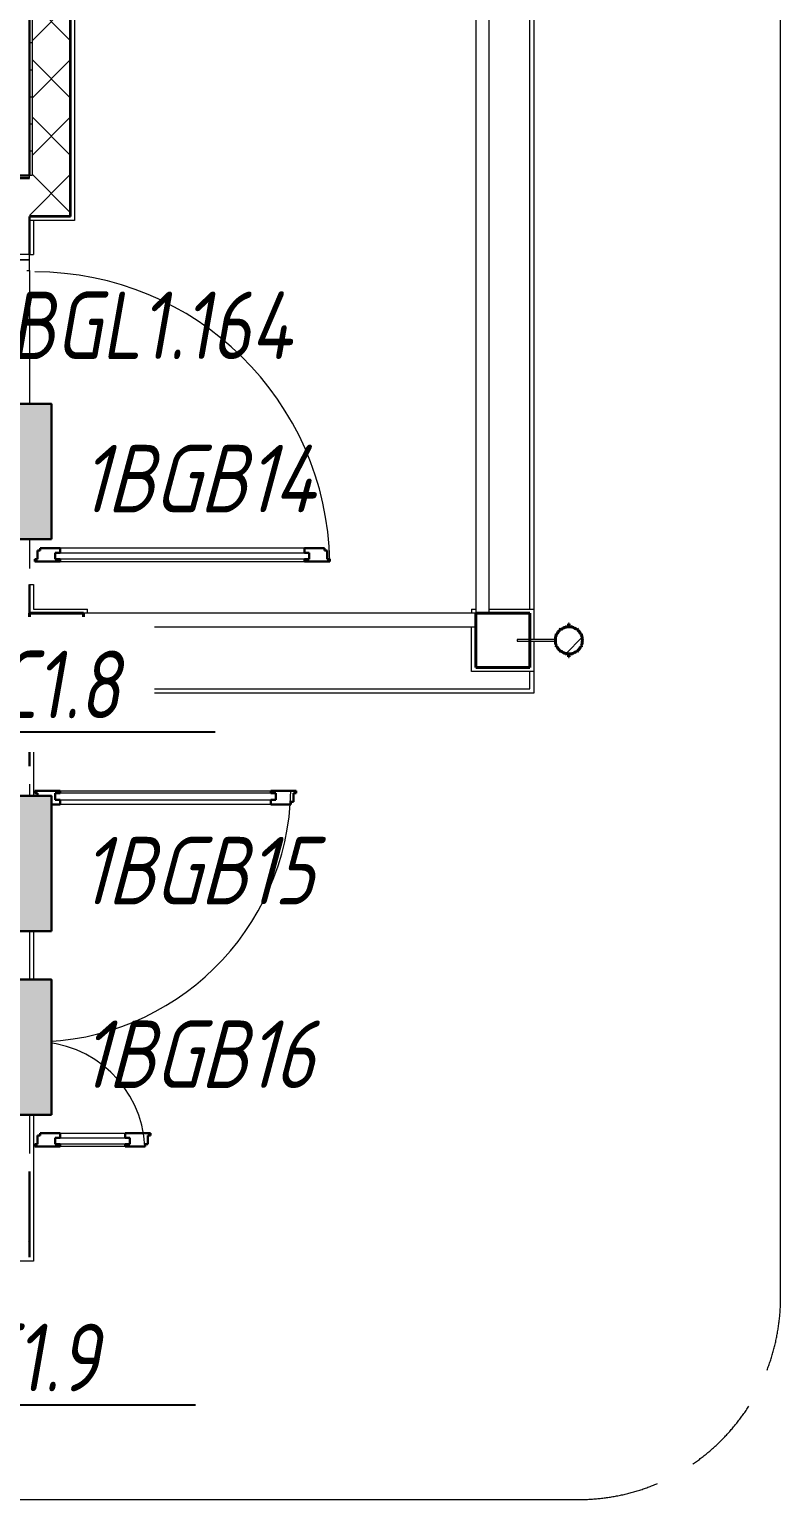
# Model space of a CAD drawing. Header units: millimetres. Extents: x -259793 to 1187961, y -549744 to 43070.
# Drawn here: x -4306 to -1525, y 10008 to 15446 of the extents above; entities that cross this region are included whole.
import ezdxf
from ezdxf import colors
from ezdxf.entities.mleader import LeaderData, LeaderLine
from ezdxf.enums import TextEntityAlignment as Align
from ezdxf.math import Vec2, Vec3

# ---------------------------------------------------------------- set-up
doc = ezdxf.new("R2010")
doc.units = ezdxf.units.MM
doc.linetypes.add('ADSK_Сверху', pattern=[450, 300, -150])
for name, color, linetype, lineweight in [('RC-Выноски', 7, 'Continuous', 0), ('RC-Извещатели_охранные', 5, 'Continuous', 30), ('Двери', 252, 'Continuous', 9), ('Линии', 7, 'Continuous', 9), ('Несущие колонны', 252, 'Continuous', 18), ('Обобщенные модели', 252, 'Continuous', 18), ('Ограждение', 252, 'Continuous', 9), ('Перекрытие', 252, 'Continuous', 18), ('Стены внутренние', 7, 'Continuous', 18), ('Стены наружные', 7, 'Continuous', 18), ('Стены штриховка', 7, 'Continuous', 9)]:
    doc.layers.add(name, color=color, linetype=linetype, lineweight=lineweight)
doc.layers.add('RC-Позиционные_обозначения', color=7, linetype='Continuous')
doc.layers.add('Двери открывание', color=7, linetype='Continuous', lineweight=9, true_color=0xc0c0c0)
doc.styles.add('RubezhCAD', font='', dxfattribs={"oblique": 10})
doc.styles.get("Standard").update_dxf_attribs({"font": ''})
doc.styles.get('RubezhCAD').set_extended_font_data('GOST type A')
doc.styles.get('Standard').set_extended_font_data('GOST type B')

# ---------------------------------------------------------------- blocks, each defined once
blk = doc.blocks.new('RC-UGO-IOM-02')
at = {"layer": 'RC-Извещатели_охранные'}
blk.add_point((0, 0), dxfattribs=at)
blk.add_attdef('PSTN', text='', height=2.5, dxfattribs=at).set_placement((0.977, 2.603), align=Align.BOTTOM_LEFT)
blk.add_wipeout([(2.5, -2.5), (2.5, 2.5), (-2.5, 2.5), (-2.5, -2.5)]).dxf.layer = 'RC-Извещатели_охранные'
blk.add_wipeout([(-2.5, -2.5), (-2.5, 2.5), (2.5, 2.5), (2.5, -2.5)]).dxf.layer = 'RC-Извещатели_охранные'
h = blk.add_hatch(color=256, dxfattribs=at)
h.dxf.hatch_style = 1
h.paths.add_polyline_path([(2.5, 0.8), (2.5, 2.506), (-2.5, 2.499), (-2.5, 0.8)])
h = blk.add_hatch(color=256, dxfattribs=at)
h.dxf.hatch_style = 1
h.paths.add_polyline_path([(2.5, -2.5), (2.5, -0.794), (-2.5, -0.801), (-2.5, -2.5)])
blk.add_lwpolyline([(-2.5, -2.5), (2.5, -2.5), (2.5, 2.5), (-2.5, 2.5)], close=True, dxfattribs=at)
blk = doc.blocks.new('RC-UGO-IOPPA-01')
at = {"layer": 'RC-Извещатели_охранные'}
blk.add_attdef('PSTN', text='', height=2.5, dxfattribs=at).set_placement((0.977, 2.603), align=Align.BOTTOM_LEFT)
blk.add_wipeout([(2.5, -2.5), (2.5, 2.5), (-2.5, 2.5), (-2.5, -2.5)]).dxf.layer = 'RC-Извещатели_охранные'
blk.add_wipeout([(-2.5, -2.5), (-2.5, 2.5), (2.5, 2.5), (2.5, -2.5)]).dxf.layer = 'RC-Извещатели_охранные'
h = blk.add_hatch(color=256, dxfattribs=at)
h.dxf.hatch_style = 1
h.paths.add_polyline_path([(2.5, -2.5), (2.5, 2.5), (0, 0)])
blk.add_lwpolyline([(-2.5, -2.5), (2.5, -2.5), (2.5, 2.5), (-2.5, 2.5)], close=True, dxfattribs=at)
blk = doc.blocks.new('1 этаж')
at = {"layer": 'Обобщенные модели', "lineweight": 9, "true_color": 0x636466}
h = blk.add_hatch(dxfattribs=at)
h.set_pattern_fill('FP_22', color=251, angle=180, style=0, pattern_type=2)
h.set_pattern_definition([(45, (-32119.82, 96), (-106.066, 106.066), [])])
h.paths.add_polyline_path([(-2308.8, 13136.3), (-2299.3, 13137.5), (-2315.3, 13137.1)])
h.paths.add_polyline_path([(-2297.1, 13137.8), (-2295.3, 13138.2), (-2282.8, 13143.7), (-2283.8, 13144.2), (-2296.7, 13138)])
h.paths.add_polyline_path([(-2276.5, 13148.5), (-2270.7, 13154.4), (-2274.6, 13150.9)])
h.paths.add_polyline_path([(-2258.8, 13186.3), (-2260.7, 13199.6), (-2261.8, 13199.2), (-2260.5, 13193.7)])
h.paths.add_polyline_path([(-2263.3, 13166.6), (-2260.2, 13175.7), (-2260.5, 13178.8), (-2261.9, 13172.8)])
h.paths.add_polyline_path([(-2358.8, 13186.3), (-2356.9, 13199.6), (-2357.1, 13199.2), (-2358.7, 13187.1)])
h.paths.add_polyline_path([(-2354.3, 13166.6), (-2357.4, 13175.7), (-2356.9, 13172.8), (-2355.1, 13168.6)])
h.paths.add_polyline_path([(-2264.5, 13208.9), (-2266.3, 13212.3), (-2265.5, 13210.2)])
h.paths.add_polyline_path([(-2279.5, 13226.3), (-2283.8, 13229.6), (-2283.8, 13228.3), (-2282.8, 13227.9)])
h.paths.add_polyline_path([(-2318.3, 13235), (-2307.4, 13236.1), (-2308.8, 13236.3), (-2315.3, 13235.4)])
h = blk.add_hatch(dxfattribs=at)
h.set_pattern_fill('FP_21', color=251, style=0, pattern_type=2)
h.set_pattern_definition([(45, (-32119.82, 96), (-106.066, 106.066), [])])
h.paths.add_polyline_path([(-2299.3, 13137.5), (-2295.3, 13138.6), (-2276.5, 13148.5), (-2263.3, 13166.6), (-2258.8, 13186.3), (-2264.5, 13208.9), (-2279.5, 13226.3), (-2299.3, 13235), (-2321.7, 13234.1), (-2341.1, 13224), (-2354.3, 13205.9), (-2358.8, 13186.3), (-2353.1, 13163.6), (-2338.1, 13146.3), (-2318.3, 13137.5), (-2308.8, 13137.5)])
at = {"layer": 'Двери', "color": 251, "true_color": 0x636466}
for p, q in [((-4305.8, 14613.3), (-4355.8, 14613.3)), ((-4355.8, 14593.3), (-4305.8, 14593.3)), ((-4305.8, 14593.3), (-4355.8, 14593.3)), ((-4305.8, 14593.3), (-4305.8, 14613.3)), ((-4305.8, 14554.3), (-4305.8, 14593.3)), ((-4314.8, 14554.3), (-4305.8, 14554.3)), ((-4209.8, 13510.3), (-3269.8, 13510.3)), ((-4209.8, 13486.3), (-4209.8, 13510.3)), ((-3287.8, 13527.3), (-4191.8, 13527.3)), ((-3269.8, 13510.3), (-3269.8, 13486.3)), ((-3269.8, 13486.3), (-4209.8, 13486.3)), ((-4191.8, 13477.3), (-3287.8, 13477.3)), ((-4209.8, 12620.3), (-4209.8, 12596.3)), ((-3393.8, 12620.3), (-4209.8, 12620.3)), ((-4191.8, 12629.3), (-3411.8, 12629.3)), ((-3393.8, 12596.3), (-3393.8, 12620.3)), ((-4209.8, 12596.3), (-3393.8, 12596.3)), ((-3411.8, 12579.3), (-4191.8, 12579.3)), ((-4209.8, 11346.3), (-3933.8, 11346.3)), ((-4209.8, 11322.3), (-4209.8, 11346.3)), ((-3933.8, 11322.3), (-4209.8, 11322.3)), ((-4191.8, 11363.3), (-3951.8, 11363.3)), ((-3951.8, 11313.3), (-4191.8, 11313.3)), ((-3933.8, 11346.3), (-3933.8, 11322.3))]:
    blk.add_line(p, q, dxfattribs=at)
at = {"layer": 'Двери', "color": 251, "lineweight": 30, "true_color": 0x636466}
for p, q in [((-4275.8, 13518.3), (-4275.8, 13486.3)), ((-4265.8, 13518.3), (-4275.8, 13518.3)), ((-4191.8, 13527.3), (-4265.8, 13527.3)), ((-4265.8, 13527.3), (-4265.8, 13518.3)), ((-4191.8, 13510.3), (-4209.8, 13510.3)), ((-4209.8, 13510.3), (-4209.8, 13486.3)), ((-4191.8, 13527.3), (-4191.8, 13510.3)), ((-3213.8, 13527.3), (-3287.8, 13527.3)), ((-3287.8, 13527.3), (-3287.8, 13510.3)), ((-3287.8, 13510.3), (-3269.8, 13510.3)), ((-3269.8, 13510.3), (-3269.8, 13486.3)), ((-3213.8, 13518.3), (-3213.8, 13527.3)), ((-3203.8, 13518.3), (-3213.8, 13518.3)), ((-3203.8, 13486.3), (-3203.8, 13518.3)), ((-4275.8, 13486.3), (-4285.8, 13486.3)), ((-4285.8, 13486.3), (-4285.8, 13477.3)), ((-4285.8, 13477.3), (-4191.8, 13477.3)), ((-4209.8, 13486.3), (-4191.8, 13486.3)), ((-4191.8, 13486.3), (-4191.8, 13477.3)), ((-3287.8, 13486.3), (-3287.8, 13477.3)), ((-3269.8, 13486.3), (-3287.8, 13486.3)), ((-3287.8, 13477.3), (-3193.8, 13477.3)), ((-3193.8, 13486.3), (-3203.8, 13486.3)), ((-3193.8, 13477.3), (-3193.8, 13486.3)), ((-4285.8, 12629.3), (-4191.8, 12629.3)), ((-4285.8, 12620.3), (-4285.8, 12629.3)), ((-4275.8, 12620.3), (-4285.8, 12620.3)), ((-4275.8, 12588.3), (-4275.8, 12620.3)), ((-4209.8, 12620.3), (-4191.8, 12620.3)), ((-4209.8, 12596.3), (-4209.8, 12620.3)), ((-4191.8, 12620.3), (-4191.8, 12629.3)), ((-3411.8, 12629.3), (-3317.8, 12629.3)), ((-3411.8, 12620.3), (-3411.8, 12629.3)), ((-3393.8, 12620.3), (-3411.8, 12620.3)), ((-3393.8, 12596.3), (-3393.8, 12620.3)), ((-3327.8, 12620.3), (-3327.8, 12588.3)), ((-3317.8, 12620.3), (-3327.8, 12620.3)), ((-3317.8, 12629.3), (-3317.8, 12620.3)), ((-4265.8, 12588.3), (-4275.8, 12588.3)), ((-4265.8, 12579.3), (-4265.8, 12588.3)), ((-4191.8, 12579.3), (-4265.8, 12579.3)), ((-4191.8, 12596.3), (-4209.8, 12596.3)), ((-4191.8, 12579.3), (-4191.8, 12596.3)), ((-3411.8, 12596.3), (-3393.8, 12596.3)), ((-3411.8, 12579.3), (-3411.8, 12596.3)), ((-3337.8, 12579.3), (-3411.8, 12579.3)), ((-3337.8, 12588.3), (-3337.8, 12579.3)), ((-3327.8, 12588.3), (-3337.8, 12588.3)), ((-4285.8, 11322.3), (-4275.8, 11322.3)), ((-4285.8, 11313.3), (-4285.8, 11322.3)), ((-4191.8, 11313.3), (-4285.8, 11313.3)), ((-4275.8, 11322.3), (-4275.8, 11354.3)), ((-4275.8, 11354.3), (-4265.8, 11354.3)), ((-4265.8, 11363.3), (-4191.8, 11363.3)), ((-4265.8, 11354.3), (-4265.8, 11363.3)), ((-4191.8, 11346.3), (-4209.8, 11346.3)), ((-4209.8, 11346.3), (-4209.8, 11322.3)), ((-4209.8, 11322.3), (-4191.8, 11322.3)), ((-4191.8, 11363.3), (-4191.8, 11346.3)), ((-4191.8, 11322.3), (-4191.8, 11313.3)), ((-3951.8, 11363.3), (-3857.8, 11363.3)), ((-3951.8, 11363.3), (-3951.8, 11346.3)), ((-3951.8, 11346.3), (-3933.8, 11346.3)), ((-3951.8, 11322.3), (-3951.8, 11313.3)), ((-3933.8, 11322.3), (-3951.8, 11322.3)), ((-3877.8, 11313.3), (-3951.8, 11313.3)), ((-3933.8, 11346.3), (-3933.8, 11322.3)), ((-3877.8, 11322.3), (-3877.8, 11313.3)), ((-3867.8, 11322.3), (-3877.8, 11322.3)), ((-3867.8, 11354.3), (-3867.8, 11322.3)), ((-3857.8, 11354.3), (-3867.8, 11354.3)), ((-3857.8, 11363.3), (-3857.8, 11354.3))]:
    blk.add_line(p, q, dxfattribs=at)
at = {"layer": 'Двери открывание', "color": 251, "true_color": 0x636466}
for centre, radius, start, end in [((-4285.8, 13457.3), 1092, 1.0494, 90), ((-4285.8, 12649.3), 948, 270, 358.7911), ((-4285.8, 11293.3), 408, 2.8097, 90)]:
    blk.add_arc(centre, radius, start, end, dxfattribs=at)
at = {"layer": 'Линии', "color": 251, "linetype": 'ADSK_Сверху', "ltscale": 100, "true_color": 0x636466}
for p, q in [((-1525.1, 10756.3), (-1525.1, 25558.3)), ((-8505.8, 10007.5), (-2273.8, 10007.5))]:
    blk.add_line(p, q, dxfattribs=at)
at = {"layer": 'Линии', "color": 251, "linetype": 'ADSK_Сверху', "true_color": 0x636466}
blk.add_arc((-2273.8, 10756.3), 748.7, 270, 0, dxfattribs=at)
at = {"layer": 'Несущие колонны', "color": 251, "lineweight": 40, "true_color": 0x636466}
for p, q in [((-4105.8, 13286.3), (-4305.8, 13286.3)), ((-4305.8, 13286.3), (-4305.8, 13086.3)), ((-4305.8, 13286.3), (-4105.8, 13286.3)), ((-4305.8, 13086.3), (-4305.8, 13286.3)), ((-4105.8, 13086.3), (-4105.8, 13286.3)), ((-4105.8, 13286.3), (-4105.8, 13086.3)), ((-2453.8, 13286.3), (-2653.8, 13286.3)), ((-2653.8, 13286.3), (-2653.8, 13086.3)), ((-2653.8, 13286.3), (-2453.8, 13286.3)), ((-2653.8, 13086.3), (-2653.8, 13286.3)), ((-2453.8, 13086.3), (-2453.8, 13286.3)), ((-2453.8, 13286.3), (-2453.8, 13189.1)), ((-2453.8, 13183.6), (-2453.8, 13086.3)), ((-4305.8, 13086.3), (-4105.8, 13086.3)), ((-4105.8, 13086.3), (-4305.8, 13086.3)), ((-2653.8, 13086.3), (-2453.8, 13086.3)), ((-2453.8, 13086.3), (-2653.8, 13086.3))]:
    blk.add_line(p, q, dxfattribs=at)
at = {"layer": 'Обобщенные модели', "color": 251, "true_color": 0x636466}
for p, q in [((-2307.8, 13248.3), (-2309.8, 13248.3)), ((-2309.8, 13248.3), (-2309.8, 13247.9)), ((-2307.8, 13248.3), (-2309.8, 13248.3)), ((-2309.8, 13248.3), (-2309.8, 13247.9)), ((-2307.8, 13248.3), (-2309.8, 13248.3)), ((-2309.8, 13248.3), (-2309.8, 13238.3)), ((-2309.8, 13236.3), (-2309.8, 13238.3)), ((-2307.8, 13236.3), (-2309.8, 13236.3)), ((-2307.8, 13247.9), (-2307.8, 13248.3)), ((-2307.8, 13247.9), (-2307.8, 13248.3)), ((-2307.8, 13238.3), (-2307.8, 13248.3)), ((-2307.8, 13238.3), (-2307.8, 13236.3)), ((-2360.8, 13189.6), (-2500.8, 13189.6)), ((-2500.8, 13189.6), (-2500.8, 13183)), ((-2500.8, 13183), (-2360.8, 13183)), ((-2360.8, 13187.1), (-2360.8, 13189.6)), ((-2360.8, 13183), (-2360.8, 13185.4)), ((-2309.8, 13134.3), (-2309.8, 13136.3)), ((-2309.8, 13136.3), (-2307.8, 13136.3)), ((-2309.8, 13134.3), (-2309.8, 13124.3)), ((-2309.8, 13124.6), (-2309.8, 13124.3)), ((-2309.8, 13124.6), (-2309.8, 13124.3)), ((-2309.8, 13124.3), (-2307.8, 13124.3)), ((-2309.8, 13124.3), (-2307.8, 13124.3)), ((-2309.8, 13124.3), (-2307.8, 13124.3)), ((-2307.8, 13136.3), (-2307.8, 13134.3)), ((-2307.8, 13124.3), (-2307.8, 13134.3)), ((-2307.8, 13124.3), (-2307.8, 13124.6)), ((-2307.8, 13124.3), (-2307.8, 13124.6))]:
    blk.add_line(p, q, dxfattribs=at)
at = {"layer": 'Обобщенные модели', "color": 251, "lineweight": 40, "true_color": 0x636466}
for p, q in [((-2309.8, 13247.6), (-2309.8, 13238.1)), ((-2307.8, 13247.6), (-2309.8, 13247.6)), ((-2307.8, 13238), (-2307.8, 13247.6)), ((-2309.8, 13134.4), (-2309.8, 13124.9)), ((-2309.8, 13124.9), (-2307.8, 13124.9)), ((-2307.8, 13124.9), (-2307.8, 13134.6))]:
    blk.add_line(p, q, dxfattribs=at)
at = {"layer": 'Обобщенные модели', "color": 251, "true_color": 0x636466}
for radius, start, end in [(52, 0, 180), (50, 0, 180), (52, 180, 0), (50, 180, 0)]:
    blk.add_arc((-2308.8, 13186.3), radius, start, end, dxfattribs=at)
at = {"layer": 'Обобщенные модели', "color": 251, "lineweight": 40, "true_color": 0x636466}
for radius, start, end in [(50, 130.583, 152.8285), (50, 130.583, 152.8285), (52, 126.2008, 130.583), (50, 103.6312, 126.2008), (50, 103.6312, 126.2008), (52, 101.0036, 102.8571), (50, 78.9964, 101.0036), (50, 78.9964, 101.0036), (52, 77.1429, 78.9964), (50, 53.7992, 76.3688), (50, 53.7992, 76.3688), (52, 49.417, 53.7992), (50, 27.1715, 49.417), (50, 27.1715, 49.417), (50, 156.6941, 180), (50, 156.6941, 180), (50, 180, 203.3059), (50, 180, 203.3059), (52, 154.2857, 156.6941), (52, 203.3059, 205.7143), (50, 207.1715, 229.417), (50, 207.1715, 229.417), (50, 310.583, 332.8285), (50, 310.583, 332.8285), (50, 0, 23.3059), (50, 0, 23.3059), (50, 336.6941, 0), (50, 336.6941, 0), (52, 23.3059, 25.7143), (52, 334.2857, 336.6941), (52, 229.417, 233.7992), (50, 233.7992, 256.3688), (50, 233.7992, 256.3688), (52, 257.1429, 258.9964), (50, 258.9964, 281.0036), (50, 258.9964, 281.0036), (52, 281.0036, 282.8571), (50, 283.6312, 306.2008), (50, 283.6312, 306.2008), (52, 306.2008, 310.583)]:
    blk.add_arc((-2308.8, 13186.3), radius, start, end, dxfattribs=at)
at = {"layer": 'Ограждение', "color": 251, "true_color": 0x636466}
for p, q in [((-2653.8, 17806.3), (-2653.8, 13286.3)), ((-2603.8, 13286.3), (-2603.8, 17806.3)), ((-2653.8, 13286.3), (-4105.8, 13286.3)), ((-4105.8, 13236.3), (-2653.8, 13236.3))]:
    blk.add_line(p, q, dxfattribs=at)
at = {"layer": 'Перекрытие', "color": 251, "ltscale": 100, "true_color": 0x636466}
for p, q in [((-2453.8, 13301.3), (-2453.8, 17791.3)), ((-2453.8, 13006.3), (-2453.8, 13071.3))]:
    blk.add_line(p, q, dxfattribs=at)
at = {"layer": 'Стены внутренние', "color": 251, "lineweight": 30, "true_color": 0x636466}
for p, q in [((-4305.8, 14906.3), (-4305.8, 18096.3)), ((-4153.8, 14754.3), (-4153.8, 17806.3)), ((-5610.8, 14906.3), (-4305.8, 14906.3)), ((-4305.8, 14754.3), (-4153.8, 14754.3)), ((-4305.8, 14613.3), (-4305.8, 14754.3)), ((-4305.8, 13286.3), (-4305.8, 13393.3)), ((-4305.8, 12721.3), (-4305.8, 13086.3)), ((-4305.8, 10904.3), (-4305.8, 11221.3))]:
    blk.add_line(p, q, dxfattribs=at)
at = {"layer": 'Стены внутренние', "color": 251, "linetype": 'Continuous', "lineweight": 9, "true_color": 0x636466}
for p, q in [((-4155.8, 15406.9), (-4295.8, 15546.9)), ((-4295.8, 15404.2), (-4155.8, 15544.2)), ((-4155.8, 15194.8), (-4295.8, 15334.8)), ((-4295.8, 15192.1), (-4155.8, 15332.1)), ((-4155.8, 14982.6), (-4295.8, 15122.6)), ((-4295.8, 14980), (-4155.8, 15120)), ((-4153.8, 15167.4), (-4155.8, 15170.9)), ((-4155.8, 15031.2), (-4153.8, 15031.2)), ((-4305.8, 14757.8), (-4155.8, 14907.8)), ((-4155.8, 14770.5), (-4295.8, 14910.5)), ((-4153.8, 14908.6), (-4155.8, 14905.2)), ((-4155.8, 14828), (-4153.8, 14828)), ((-4305.8, 14645.3), (-4307.4, 14642.6)), ((-4305.8, 10960.3), (-4307.8, 10963.7))]:
    blk.add_line(p, q, dxfattribs=at)
at = {"layer": 'Стены внутренние', "color": 251, "true_color": 0x636466}
for p, q in [((-4305.8, 14554.3), (-4305.8, 13452.3)), ((-4305.8, 12654.3), (-4305.8, 11288.3))]:
    blk.add_line(p, q, dxfattribs=at)
at = {"layer": 'Стены наружные', "color": 251, "true_color": 0x636466}
for p, q in [((-2438.8, 23703.6), (-2438.8, 13189.1)), ((-4138.8, 17791.3), (-4138.8, 14739.3)), ((-4138.8, 14739.3), (-4305.8, 14739.3)), ((-4290.8, 14739.3), (-4290.8, 14613.3)), ((-4155.8, 14754.3), (-4153.8, 14754.3)), ((-4305.8, 14613.3), (-4290.8, 14613.3)), ((-4305.8, 13393.3), (-4290.8, 13393.3)), ((-4290.8, 13393.3), (-4290.8, 13301.3)), ((-4290.8, 13301.3), (-4090.8, 13301.3)), ((-4090.8, 13286.3), (-4090.8, 13301.3)), ((-2668.8, 13301.3), (-2653.8, 13301.3)), ((-2668.8, 13301.3), (-2668.8, 13286.3)), ((-2603.8, 13301.3), (-2438.8, 13301.3)), ((-4090.8, 13236.3), (-4090.8, 13071.3)), ((-2668.8, 13071.3), (-2668.8, 13236.3)), ((-2438.8, 13183.6), (-2438.8, 12991.3)), ((-4090.8, 13071.3), (-4305.8, 13071.3)), ((-2438.8, 13071.3), (-2668.8, 13071.3)), ((-4305.8, 13006.3), (-2453.8, 13006.3)), ((-2438.8, 12991.3), (-4290.8, 12991.3)), ((-4290.8, 12991.3), (-4290.8, 10889.3)), ((-4290.8, 10889.3), (-6402.9, 10889.3))]:
    blk.add_line(p, q, dxfattribs=at)
at = {"layer": 'Стены наружные', "color": 251, "linetype": 'Continuous', "lineweight": 9, "true_color": 0x636466}
for p, q in [((-4296, 15396), (-4305.8, 15396)), ((-4295.9, 15296), (-4305.8, 15296)), ((-4295.9, 15196), (-4305.8, 15196)), ((-4295.9, 15096), (-4305.8, 15096)), ((-4295.8, 14996), (-4305.8, 14996))]:
    blk.add_line(p, q, dxfattribs=at)
at = {"layer": 'Стены наружные', "color": 251, "lineweight": 30, "true_color": 0x636466}
blk.add_line((-4557.8, 14896.3), (-4305.8, 14896.3), dxfattribs=at)
at = {"layer": 'Стены штриховка', "color": 251, "true_color": 0x636466}
for p, q in [((-4295.8, 17806.3), (-4295.8, 14906.3)), ((-4155.8, 14754.3), (-4155.8, 17806.3)), ((-4295.8, 14906.3), (-4305.8, 14906.3)), ((-4305.8, 14896.3), (-4305.8, 14906.3)), ((-4153.8, 14756.3), (-4305.8, 14756.3))]:
    blk.add_line(p, q, dxfattribs=at)

msp = doc.modelspace()

# ---------------------------------------------------------------- block references
msp.add_blockref('1 этаж', (0, 0))

# ---------------------------------------------------------------- next in the draw order: block references
at = {"layer": 'RC-Извещатели_охранные'}
ref = msp.add_blockref('RC-UGO-IOPPA-01', (-4885.86861, 14481.14078), dxfattribs=dict(at, xscale=100, yscale=100, zscale=100, rotation=270))
ref.add_attrib('PSTN', '1BGL1.164', dxfattribs={"layer": 'RC-Позиционные_обозначения', "height": 250, "style": 'RubezhCAD', "oblique": 10}).set_placement((-3906.98361, 14151.60042), align=Align.BOTTOM_CENTER)
at = {"layer": 'RC-Извещатели_охранные', "color": 1, "ltscale": 0.01}
ref = msp.add_blockref('RC-UGO-IOM-02', (-4474.09267, 13810.56952), dxfattribs=dict(at, xscale=100, yscale=100, zscale=100, rotation=90))
ref.add_attrib('PSTN', '1BGB14', dxfattribs={"layer": 'RC-Позиционные_обозначения', "height": 250, "style": 'RubezhCAD', "oblique": 15}).set_placement((-3685.60255, 13584.46374), align=Align.BOTTOM_CENTER)
ref = msp.add_blockref('RC-UGO-IOM-02', (-4474.09267, 12360.42517), dxfattribs=dict(at, xscale=100, yscale=100, zscale=100, rotation=90))
ref.add_attrib('PSTN', '1BGB15', dxfattribs={"layer": 'RC-Позиционные_обозначения', "height": 250, "style": 'RubezhCAD', "oblique": 15}).set_placement((-3685.60255, 12134.31939), align=Align.BOTTOM_CENTER)
ref = msp.add_blockref('RC-UGO-IOM-02', (-4474.09267, 11681.10788), dxfattribs=dict(at, xscale=100, yscale=100, zscale=100, rotation=90))
ref.add_attrib('PSTN', '1BGB16', dxfattribs={"layer": 'RC-Позиционные_обозначения', "height": 250, "style": 'RubezhCAD', "oblique": 15}).set_placement((-3685.60255, 11455.0021), align=Align.BOTTOM_CENTER)

# ---------------------------------------------------------------- next in the draw order: leaders
at = {"layer": 'RC-Выноски', "ltscale": 0.01}
ml = msp.add_multileader_mtext('Standard', dxfattribs=at)
ml.set_content('ШС1.8', color=256, style='RubezhCAD')
ml.set_leader_properties()
ml.build(insert=Vec2(0, 0))
ml.multileader.update_dxf_attribs({"has_text_frame": 1, "text_left_attachment_type": 6, "text_right_attachment_type": 6, "dogleg_length": 2, "arrow_head_size": 400, "scale": 100})
ctx = ml.context
ctx.base_point, ctx.scale, ctx.char_height, ctx.arrow_head_size, ctx.landing_gap_size, ctx.plane_origin = Vec3(-4748.28669, 12847.87388), 100, 250, 400, 100, Vec3(-291611.60955, -30365.92674)
ctx.left_attachment, ctx.right_attachment = 6, 6
notes = []
notes.append((ctx, [(0, (1, 1, 0), (-4801.96099, 12847.87388), (1, 0), 53.6743, [(0, [(-4797.95912, 13806.65522)], 0, [])])]))
ctx.mtext.insert, ctx.mtext.flow_direction = Vec3(-4648.28669, 13147.87388), 5
ctx.mtext.has_bg_fill, ctx.mtext.bg_color, ctx.mtext.bg_scale_factor, ctx.mtext.bg_transparency, ctx.mtext.use_window_bg_color = 1, -1027028792, 1.5, 0, 1
ml = msp.add_multileader_mtext('Standard', dxfattribs=at)
ml.set_content('ШС1.9', color=256, style='RubezhCAD')
ml.set_leader_properties()
ml.build(insert=Vec2(0, 0))
ml.multileader.update_dxf_attribs({"has_text_frame": 1, "text_left_attachment_type": 6, "text_right_attachment_type": 6, "dogleg_length": 2, "arrow_head_size": 400, "scale": 100})
ctx = ml.context
ctx.base_point, ctx.scale, ctx.char_height, ctx.arrow_head_size, ctx.landing_gap_size, ctx.plane_origin = Vec3(-4821.57157, 10358.19295), 100, 250, 400, 100, Vec3(-291684.89443, -32855.60767)
ctx.left_attachment, ctx.right_attachment = 6, 6
notes.append((ctx, [(0, (1, 1, 0), (-4875.24587, 10358.19295), (1, 0), 53.6743, [(0, [(-4858.75151, 11681.10788)], 0, [])])]))
ctx.mtext.insert, ctx.mtext.flow_direction = Vec3(-4721.57157, 10658.19295), 5
ctx.mtext.has_bg_fill, ctx.mtext.bg_color, ctx.mtext.bg_scale_factor, ctx.mtext.bg_transparency, ctx.mtext.use_window_bg_color = 1, -1027028792, 1.5, 0, 1
for ctx, leaders in notes:
    for number, flags, end, landing, length, lines in leaders:
        leader = LeaderData()
        leader.index, (leader.has_last_leader_line, leader.has_dogleg_vector, leader.attachment_direction) = number, flags
        leader.last_leader_point, leader.dogleg_vector, leader.dogleg_length = Vec3(end), Vec3(landing), length
        for number, points, colour, breaks in lines:
            line = LeaderLine()
            line.index, line.vertices, line.color, line.breaks = number, Vec3.list(points), colors.encode_raw_color(colour), breaks
            leader.lines.append(line)
        ctx.leaders.append(leader)

doc.saveas('drawing.dxf')
